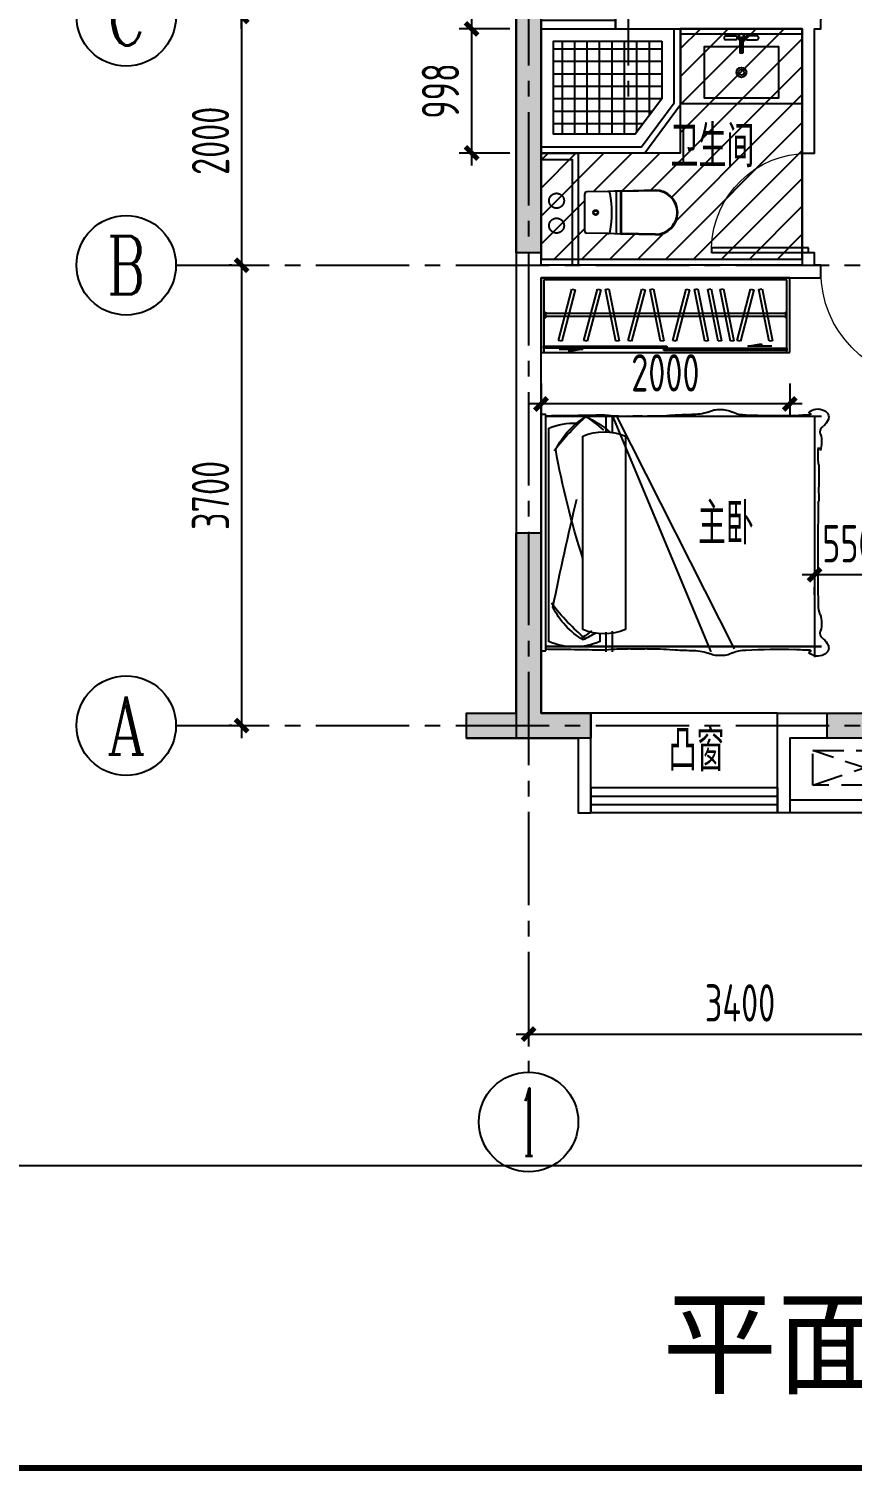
# Model space of a CAD drawing. Header units: millimetres. Extents: x -114775 to 99427, y -123028 to 12078.
# Drawn here: x 22456 to 29075, y -74442 to -62850 of the extents above; entities that cross this region are included whole.
import ezdxf
from ezdxf.enums import TextEntityAlignment as Align

# ---------------------------------------------------------------- set-up
doc = ezdxf.new("R2010")
doc.units = ezdxf.units.MM
doc.header["$LTSCALE"] = 1000
for name, pattern in [('CENTER', [50.8, 31.75, -6.35, 6.35, -6.35]), ('CENTER2', [1.125, 0.75, -0.125, 0.125, -0.125]), ('DASH', [0.35, 0.25, -0.1]), ('PS', [3200, 1500, -200, 1500])]:
    doc.linetypes.add(name, pattern=pattern)
doc.layers.get('0').update_dxf_attribs({"linetype": 'CONTINUOUS'})
doc.layers.get('Defpoints').update_dxf_attribs({"color": 6, "linetype": 'CONTINUOUS'})
for name, color, linetype in [('6#轴网(1-4)20181120$0$11 12 17 18 19 20 21 22-ZW$0$AXIS_轴号_A', 8, 'CONTINUOUS'), ('6#轴网(1-4)20181120$0$11 12 17 18 19 20 21 22-ZW$0$AXIS_轴文_A', 8, 'CONTINUOUS'), ('6#轴网(1-4)20181120$0$AXIS_TEXT', 8, 'CONTINUOUS'), ('A-Lvtry', 5, 'CONTINUOUS'), ('A-洞口', 105, 'CONTINUOUS'), ('A-烟气道', 105, 'CONTINUOUS'), ('A-看线', 105, 'CONTINUOUS'), ('A-空调室外机', 5, 'DASH'), ('A-降板区域', 251, 'CONTINUOUS'), ('AE-FLOR', 151, 'CONTINUOUS'), ('AXIS', 253, 'CENTER'), ('BORDER', 7, 'CONTINUOUS'), ('DIM', 3, 'CONTINUOUS'), ('P-Plumbing-fix(洁具)', 134, 'CONTINUOUS'), ('PS', 6, 'PS'), ('PUB_HATCH', 8, 'CONTINUOUS'), ('PUB_TEXT', 7, 'CONTINUOUS'), ('S-ANNO-REVS', 1, 'CONTINUOUS'), ('WALL', 2, 'CONTINUOUS'), ('WINDOW', 4, 'CONTINUOUS'), ('剪力墙', 6, 'CONTINUOUS'), ('栏杆', 142, 'CONTINUOUS')]:
    doc.layers.add(name, color=color, linetype=linetype)
doc.layers.add('A-area', color=23, linetype='CONTINUOUS', plot=False)
doc.layers.add('A-FUR', color=8, linetype='CONTINUOUS', plot=False)
doc.styles.add('6#轴网(1-4)20181120$0$11 12 17 18 19 20 21 22-ZW$0$_TCH_AXIS', font='COMPLEX', dxfattribs={"bigfont": 'GBCBIG'})
doc.styles.add('6#轴网(1-4)20181120$0$COMPLEX', font='COMPLEX')
doc.styles.get("Standard").update_dxf_attribs({"font": 'tssdeng.shx', "bigfont": 'tssdchn.shx'})
doc.styles.add('ZZ', font='tssdeng.shx', dxfattribs={"width": 0.7, "bigfont": 'tssdchn.shx'})
doc.styles.add('黑体', font='simhei.ttf')
doc.dimstyles.new('TSSD_100_100', dxfattribs={"dimtxt": 300, "dimasz": 100, "dimexe": 100, "dimexo": 250, "dimgap": 100, "dimtad": 1, "dimdec": 0, "dimzin": 0, "dimdsep": 46, "dimtxsty": 'ZZ', "dimblk": 'ARCHTICK', "dimcen": 0, "dimdle": 100, "dimclrd": 256, "dimclrt": 7, "dimadec": 0, "dimazin": 0, "dimtfac": 1, "dimtdec": 0, "dimtix": 1, "dimtmove": 2, "dimatfit": 3, "dimfxl": 0, "dimtolj": 1, "dimtzin": 0, "dimarcsym": 0})

# ---------------------------------------------------------------- blocks, each defined once
blk = doc.blocks.new('u5g')
at = {"color": 8, "linetype": 'DASH', "ltscale": 20}
for p, q in [((28966, -300), (28976, -300)), ((28966, -350), (28976, -350)), ((28976, -300), (28976, -350)), ((30641, -312.5), (28976, -312.5)), ((30641, -337.5), (28976, -337.5)), ((30651, -300), (30641, -300)), ((30641, -300), (30641, -350)), ((30651, -350), (30641, -350))]:
    blk.add_line(p, q, dxfattribs=at)
at = {"color": 8, "ltscale": 20}
for p, q in [((30380.9, -595), (30476, -576.1)), ((30546.1, -595), (30380.9, -595)), ((30476, -576.1), (30476, -595)), ((29071, -623), (29236.1, -623)), ((29236.1, -623), (29141.1, -641.9)), ((29141.1, -641.9), (29141.1, -623))]:
    blk.add_line(p, q, dxfattribs=at)
at = {"linetype": 'DASH', "ltscale": 20}
for points in [[(30671, 0), (28946, 0), (28946, -650), (30671, -650)], [(28966, -595), (29818.5, -595), (29818.5, -615), (28966, -615)], [(29798.5, -615), (30651, -615), (30651, -635), (29798.5, -635)]]:
    blk.add_lwpolyline(points, close=True, dxfattribs=at)
blk.add_lwpolyline([(30651, -650), (30651, -20), (28966, -20), (28966, -650)], dxfattribs=at)
at = {"color": 8, "linetype": 'DASH', "ltscale": 20}
for points in [[(29066.6, -547.7), (29160.1, -99.8), (29183.1, -104.6), (29089.6, -552.5)], [(29243.3, -547.7), (29336.9, -99.8), (29359.9, -104.6), (29266.3, -552.5)], [(29464.6, -554.1), (29393.8, -102.1), (29417, -98.4), (29487.8, -550.4)], [(29550.7, -547.7), (29644.2, -99.8), (29667.2, -104.6), (29573.7, -552.5)], [(29773.7, -554.1), (29702.9, -102.1), (29726.1, -98.4), (29796.9, -550.4)], [(29859.8, -547.7), (29953.3, -99.8), (29976.3, -104.6), (29882.8, -552.5)], [(30081.1, -554.1), (30010.3, -102.1), (30033.5, -98.4), (30104.3, -550.4)], [(30174.3, -554.1), (30103.5, -102.1), (30126.7, -98.4), (30197.5, -550.4)], [(30259.9, -554.1), (30189.1, -102.1), (30212.3, -98.4), (30283.1, -550.4)], [(30306, -547.7), (30399.5, -99.8), (30422.5, -104.6), (30329, -552.5)], [(30527.3, -554.1), (30456.5, -102.1), (30479.7, -98.4), (30550.5, -550.4)]]:
    blk.add_lwpolyline(points, close=True, dxfattribs=at)
blk = doc.blocks.new('床-次')
for p, q in [((-40, 738), (-2254, 738, 0)), ((-40, 738), (-2254, 738, 0)), ((-2200, 738, 0), (-2200, -1201, 0)), ((-608, 738), (-1552, -1132, 0)), ((-575, 738), (-1364, -1158, 0)), ((-571, 738), (-571, 606)), ((-520, 738), (-520, 615)), ((-40, -1150, 0), (-40, 750)), ((-40, 750), (0, 750)), ((0, 750), (0, -1150, 0)), ((-63, -1076, 0), (-63, 641)), ((-678, 577), (-678, -978, 0)), ((-336, -978, 0), (-336, 577)), ((-571, -991, 0), (-571, -1158, 0)), ((-520, -1000, 0), (-520, -1158, 0)), ((-473, -1011, 0), (-473, -1076, 0)), ((-40, -1112, 0), (-2254, -1112, 0)), ((-40, -1115, 0), (-2254, -1115, 0)), ((0, -1150, 0), (-40, -1150, 0)), ((0, -1150, 0), (0, -1150, 0))]:
    blk.add_line(p, q)
for centre, radius, start, end in [((-2251, 726, 0), 61.8, 114.6552, 197.0582), ((-2183, 764, 0), 138, 203.7061, 231.956), ((-2225, 689, 0), 106, 45.7841, 118.7213), ((-2151, 749, 0), 16, 93.3957, 183.4418), ((-2166, -467, 0), 1215, 83.9678, 90.0408), ((-1899, 5580, 0), 4841, 268.3597, 272.9952), ((-1636, 955), 209, 267.1562, 297.4576), ((-1447, 581), 210, 87.9632, 116.1276), ((-1431, 599), 192, 63.047, 92.6492), ((-1226, 1105), 355, 250.6064, 272.328), ((-1221, -1525), 2276, 85.9688, 89.7495), ((-909, 2045), 1309, 263.3302, 272.3581), ((-778, -774), 1513, 87.0776, 92.9224), ((-656, 1541), 806, 266.782, 275.5915), ((-481, 164), 584, 86.0367, 99.5331), ((-58, 47), 749, 113.8347, 131.4622), ((532, -530), 1549, 124.5749, 131.8881), ((-775, -20652), 21401, 88.4924, 89.1043), ((-1547, -637), 1811, 37.3131, 49.4206), ((-690, 186), 638, 26.4088, 59.0003), ((-160, -2198), 2940, 87.6616, 91.0116), ((-2298, 610, 0), 53.6, 340.2311, 55.8644), ((-2020, 531, 0), 236, 164.9987, 197.1808), ((-507, 162), 449, 67.6212, 112.3788), ((-268, 143), 539, 67.6212, 92.1024), ((-2203, 452, 0), 43.4, 129.0734, 167.946), ((-3162, 430, 0), 934, 354.9526, 3.4165), ((-6496, 1599, 0), 6477, 341.995, 349.9541), ((5543, 272, 0), 7776, 179.4426, 181.0757), ((-1420, 79, 0), 813, 176.6723, 181.7242), ((-31235, -432, 0), 29007, 359.3067, 0.9616), ((-24545, -5741, 0), 24944, 11.4301, 13.4742), ((-2529, -762, 0), 300, 341.3052, 356.0421), ((-1524, 333, 0), 1811, 309.9646, 322.6869), ((-667, -514, 0), 638, 300.9997, 333.5912), ((-2020, -928, 0), 236, 162.8192, 195.0013), ((-2298, -1007, 0), 53.6, 304.1356, 19.7689), ((-507, -563, 0), 449, 247.6212, 292.3788), ((-35, -375, 0), 749, 237.4638, 246.1653), ((555, 226, 0), 1549, 231.6372, 235.4251), ((-2251, -1123, 0), 61.8, 162.9418, 245.3448), ((-2183, -1161, 0), 138, 128.044, 156.2939), ((-2166, 70, 0), 1215, 269.9592, 276.0322), ((-2151, -1146, 0), 16, 176.5582, 266.6043), ((-1899, -5977, 0), 4841, 87.0048, 91.6403), ((-1636, -1352, 0), 209, 62.5424, 92.8438), ((-1226, -1502, 0), 355, 87.672, 109.3936), ((-1221, 1128, 0), 2276, 270.2505, 274.0312), ((-909, -2442, 0), 1309, 87.6419, 96.6698), ((-778, 377, 0), 1513, 267.0776, 272.9224), ((-656, -1938, 0), 806, 84.4085, 93.218), ((-481, -561, 0), 584, 260.4669, 273.9633), ((-268, -577, 0), 539, 247.6212, 292.3788), ((-775, 20255, 0), 21401, 270.8957, 271.5076), ((-160, 1801, 0), 2940, 268.9884, 272.3384), ((-2225, -1086, 0), 106, 241.2787, 314.2159), ((-1447, -978, 0), 210, 243.8724, 272.0368), ((-1431, -996, 0), 192, 267.3508, 296.953)]:
    blk.add_arc(centre, radius, start, end)
blk = doc.blocks.new('A$C2EEA3612')
at = {"linetype": 'Continuous'}
for p, q in [((-180, 570), (-173, 300)), ((-175, 570), (-168, 300)), ((175, 570), (168, 300)), ((180, 570), (173, 300)), ((-173, 300), (-171, 240)), ((-172, 255), (172, 255)), ((-171, 240), (-169, 187)), ((-163, 295), (163, 295)), ((-163, 290), (163, 290)), ((171, 240), (169, 187)), ((173, 300), (171, 240)), ((-169, 187), (-166, 19)), ((169, 187), (166, 19)), ((-146, 0), (146, 0))]:
    blk.add_line(p, q, dxfattribs=at)
for radius in [20, 15]:
    blk.add_circle((0, 90), radius, dxfattribs=at)
for centre, radius, start, end in [((0, 570), 180, 0, 180), ((0, 570), 175, 0, 180), ((-163, 300), 10, 181.7534, 270), ((-163, 300), 5, 181.7534, 270), ((163, 300), 5, 270, 358.2466), ((163, 300), 10, 270, 358.2466), ((-149, 187), 20, 99.8557, 181.7534), ((0, -673), 893, 80.1443, 99.8557), ((149, 187), 20, 358.2466, 80.1443), ((-146, 20), 20, 181.7534, 270), ((146, 20), 20, 270, 358.2466)]:
    blk.add_arc(centre, radius, start, end, dxfattribs=at)
blk = doc.blocks.new('g3wr')
at = {"color": 251}
blk.add_wipeout([(92376, 176270), (92376, 176416), (92376, 176562), (92382, 176575), (92396, 176582), (92459, 176583), (92576, 176581), (92666, 176589), (92736, 176588), (92946, 176596), (92946, 176591), (93057, 176558), (93057, 176558), (93126, 176416), (93076, 176298), (92946, 176236), (92831, 176244), (92676, 176243), (92576, 176251), (92396, 176250)], dxfattribs=at)
at = {"xscale": -1, "rotation": 270}
blk.add_blockref('A$C2EEA3612', (92376, 176416), dxfattribs=at)
blk = doc.blocks.new('A$C775F19E5')
at = {"layer": 'P-Plumbing-fix(洁具)', "color": 134}
for p, q in [((-1089, 600), (-1089, 0)), ((-1089, 600), (-111, 600)), ((-111, 0), (-111, 600)), ((-1089, 0), (-111, 0))]:
    blk.add_line(p, q, dxfattribs=at)
at = {"layer": 'P-Plumbing-fix(洁具)', "color": 251}
for p, q in [((-1089, 560), (-111, 560)), ((-723, 545, 16), (-648, 545, 16)), ((-648, 512, 16), (-723, 512, 16)), ((-613, 534, 16), (-613, 425, 16)), ((-613, 534, 16), (-588, 534, 16)), ((-610, 534, 16), (-610, 509, 16)), ((-610, 509, 16), (-610, 425, 16)), ((-600, 534, 16), (-600, 425, 16)), ((-600, 524, 16), (-600, 425, 16)), ((-590, 534, 16), (-590, 404, 16)), ((-588, 534, 16), (-588, 425, 16)), ((-477, 545, 16), (-552, 545, 16)), ((-552, 512, 16), (-477, 512, 16)), ((-588, 425, 16), (-613, 425, 16)), ((-613, 424, 16), (-613, 404, 16)), ((-588, 424, 16), (-613, 424, 16)), ((-588, 404, 16), (-613, 404, 16)), ((-612, 425, 16), (-612, 424, 16)), ((-610, 424, 16), (-610, 404, 16)), ((-600, 424, 16), (-600, 404, 16)), ((-600, 424, 16), (-600, 404, 16)), ((-590, 424, 16), (-590, 404, 16)), ((-589, 425, 16), (-589, 424, 16)), ((-588, 424, 16), (-588, 404, 16))]:
    blk.add_line(p, q, dxfattribs=at)
at = {"layer": 'P-Plumbing-fix(洁具)', "color": 134}
blk.add_lwpolyline([(-613, 455), (-900, 455), (-900, 45), (-300, 45), (-300, 455), (-588, 455)], dxfattribs=at)
at = {"layer": 'P-Plumbing-fix(洁具)', "color": 251}
for radius in [40, 40, 22.5]:
    blk.add_circle((-600, 250), radius, dxfattribs=at)
for centre, radius, start, end in [((-723, 528, 16), 16.2, 90, 270), ((-648, 528, 16), 16.2, 270, 90), ((-600, 533, 13), 26, 292.6199, 247.3801), ((-600, 533, 13), 24.5, 295.3194, 245.9254), ((-600, 533, 13), 23.7, 295.3194, 245.9254), ((-552, 528, 16), 16.2, 90, 270), ((-477, 528, 16), 16.2, 270, 90)]:
    blk.add_arc(centre, radius, start, end, dxfattribs=at)
blk = doc.blocks.new('6#轴网(1-4)20181120$0$_AXISO')
at = {"color": 8}
blk.add_circle((0, 0), 0.5, dxfattribs=at)
at = {"layer": '6#轴网(1-4)20181120$0$AXIS_TEXT', "color": 8, "style": '6#轴网(1-4)20181120$0$COMPLEX', "width": 1.041667}
blk.add_attdef('A', text='', height=0.56, dxfattribs=at).set_placement((-0.25, -0.28), (0.25, -0.28), align=Align.FIT)
blk = doc.blocks.new('_ArchTick')
at = {"color": 0, "linetype": 'ByBlock', "const_width": 0.4}
blk.add_lwpolyline([(-0.5, -0.5), (0.5, 0.5)], dxfattribs=at)
blk = doc.blocks.new('*D358')
at = {"layer": 'Defpoints', "color": 0}
for p in [(-2307, 8900), (-2135, 8900), (-2135, 5800)]:
    blk.add_point(p, dxfattribs=at)
at = {"layer": 'DIM', "lineweight": -2}
blk.add_line((-2307, 5700), (-2307, 9000), dxfattribs=at)
at = {"layer": 'DIM', "color": 0, "lineweight": -2}
for p, q in [((-2385, 8900), (-2407, 8900)), ((-2385, 5800), (-2407, 5800))]:
    blk.add_line(p, q, dxfattribs=at)
at = {"layer": 'DIM', "lineweight": -2, "xscale": 100, "yscale": 100, "zscale": 100}
for p, rotation in [((-2307, 8900), 90), ((-2307, 5800), 270)]:
    blk.add_blockref('_ArchTick', p, dxfattribs=dict(at, rotation=rotation))
at = {"layer": 'DIM', "color": 7, "insert": (-2557, 7350), "char_height": 300, "attachment_point": 5, "rotation": 90, "style": 'ZZ'}
blk.add_mtext('\\A1;3100', dxfattribs=at)
blk = doc.blocks.new('*D359')
at = {"layer": 'Defpoints', "color": 0}
for p in [(3400, -1600), (0, -1725), (3400, -2379)]:
    blk.add_point(p, dxfattribs=at)
at = {"layer": 'DIM', "color": 0, "lineweight": -2}
for p, q in [((3400, -1850), (3400, -2479)), ((0, -1975), (0, -2479))]:
    blk.add_line(p, q, dxfattribs=at)
at = {"layer": 'DIM', "lineweight": -2}
blk.add_line((-100, -2379), (3500, -2379), dxfattribs=at)
at = {"layer": 'DIM', "lineweight": -2, "xscale": 100, "yscale": 100, "zscale": 100, "rotation": 180}
blk.add_blockref('_ArchTick', (0, -2379), dxfattribs=at)
at = {"layer": 'DIM', "lineweight": -2, "xscale": 100, "yscale": 100, "zscale": 100}
blk.add_blockref('_ArchTick', (3400, -2379), dxfattribs=at)
at = {"layer": 'DIM', "color": 7, "insert": (1700, -2129), "char_height": 300, "attachment_point": 5, "style": 'ZZ'}
blk.add_mtext('\\A1;3400', dxfattribs=at)
blk = doc.blocks.new('*D361')
at = {"layer": 'Defpoints', "color": 0}
for p in [(-2135, 5800), (-2307, 3800), (-2135, 3800)]:
    blk.add_point(p, dxfattribs=at)
at = {"layer": 'DIM', "color": 0, "lineweight": -2}
for p, q in [((-2385, 5800), (-2407, 5800)), ((-2385, 3800), (-2407, 3800))]:
    blk.add_line(p, q, dxfattribs=at)
at = {"layer": 'DIM', "lineweight": -2}
blk.add_line((-2307, 5900), (-2307, 3700), dxfattribs=at)
at = {"layer": 'DIM', "lineweight": -2, "xscale": 100, "yscale": 100, "zscale": 100}
for p, rotation in [((-2307, 5800), 90), ((-2307, 3800), 270)]:
    blk.add_blockref('_ArchTick', p, dxfattribs=dict(at, rotation=rotation))
at = {"layer": 'DIM', "color": 7, "insert": (-2557, 4800), "char_height": 300, "attachment_point": 5, "rotation": 90, "style": 'ZZ'}
blk.add_mtext('\\A1;2000', dxfattribs=at)
blk = doc.blocks.new('*D362')
at = {"layer": 'Defpoints', "color": 0}
for p in [(-2135, 3800), (-2307, 100), (-2135, 100)]:
    blk.add_point(p, dxfattribs=at)
at = {"layer": 'DIM', "lineweight": -2}
blk.add_line((-2307, 3900), (-2307, 0), dxfattribs=at)
at = {"layer": 'DIM', "color": 0, "lineweight": -2}
for p, q in [((-2385, 3800), (-2407, 3800)), ((-2385, 100), (-2407, 100))]:
    blk.add_line(p, q, dxfattribs=at)
at = {"layer": 'DIM', "lineweight": -2, "xscale": 100, "yscale": 100, "zscale": 100}
for p, rotation in [((-2307, 3800), 90), ((-2307, 100), 270)]:
    blk.add_blockref('_ArchTick', p, dxfattribs=dict(at, rotation=rotation))
at = {"layer": 'DIM', "color": 7, "insert": (-2557, 1950), "char_height": 300, "attachment_point": 5, "rotation": 90, "style": 'ZZ'}
blk.add_mtext('\\A1;3700', dxfattribs=at)
blk = doc.blocks.new('B20190222130906')
at = {"layer": 'BORDER', "const_width": 50}
blk.add_lwpolyline([(2500, 500), (2500, 20500), (29200, 20500), (29200, 500)], close=True, dxfattribs=at)
blk = doc.blocks.new('*D341')
at = {"layer": 'Defpoints', "color": 0}
for p in [(26574, -62850), (26016, -63848), (26574, -63848)]:
    blk.add_point(p, dxfattribs=at)
at = {"layer": 'DIM', "lineweight": -2}
blk.add_line((26016, -62750), (26016, -63948), dxfattribs=at)
at = {"layer": 'DIM', "color": 0, "lineweight": -2}
for p, q in [((26324, -62850), (25916, -62850)), ((26324, -63848), (25916, -63848))]:
    blk.add_line(p, q, dxfattribs=at)
at = {"layer": 'DIM', "lineweight": -2, "xscale": 100, "yscale": 100, "zscale": 100}
for p, rotation in [((26016, -62850), 90), ((26016, -63848), 270)]:
    blk.add_blockref('_ArchTick', p, dxfattribs=dict(at, rotation=rotation))
at = {"layer": 'DIM', "color": 7, "insert": (25766, -63349), "char_height": 300, "attachment_point": 5, "rotation": 90, "style": 'ZZ'}
blk.add_mtext('\\A1;998', dxfattribs=at)
blk = doc.blocks.new('*D347')
at = {"layer": 'Defpoints', "color": 0}
for p in [(26574, -65450), (28574, -65450), (26574, -65865)]:
    blk.add_point(p, dxfattribs=at)
at = {"layer": 'DIM', "color": 0, "lineweight": -2}
for p, q in [((26574, -65700), (26574, -65965)), ((28574, -65700), (28574, -65965))]:
    blk.add_line(p, q, dxfattribs=at)
at = {"layer": 'DIM', "lineweight": -2}
blk.add_line((28674, -65865), (26474, -65865), dxfattribs=at)
at = {"layer": 'DIM', "lineweight": -2, "xscale": 100, "yscale": 100, "zscale": 100, "rotation": 180}
blk.add_blockref('_ArchTick', (26574, -65865), dxfattribs=at)
at = {"layer": 'DIM', "lineweight": -2, "xscale": 100, "yscale": 100, "zscale": 100}
blk.add_blockref('_ArchTick', (28574, -65865), dxfattribs=at)
at = {"layer": 'DIM', "color": 7, "insert": (27574, -65615), "char_height": 300, "attachment_point": 5, "style": 'ZZ'}
blk.add_mtext('\\A1;2000', dxfattribs=at)
blk = doc.blocks.new('$DorLib2D$00000131')
at = {"color": 0, "linetype": 'Continuous'}
for p, q in [((0.15, 0.125), (0.2319, 0.1973)), ((0.2319, 0.1973), (0.2319, 0.125)), ((-0.5, 0.125), (-0.5, 0)), ((0.0192, 0.125), (-0.5, 0.125)), ((0.0192, 0), (0.0192, 0.125)), ((0.35, 0.125), (0.15, 0.125)), ((-0.5, 0), (0.0192, 0)), ((-0.024, 0), (0.5, 0)), ((-0.024, -0.125), (-0.024, 0)), ((0.5, 0), (0.5, -0.125)), ((-0.35, -0.125), (-0.15, -0.125)), ((-0.2319, -0.1973), (-0.2319, -0.125)), ((-0.15, -0.125), (-0.2319, -0.1973)), ((0.5, -0.125), (-0.024, -0.125))]:
    blk.add_line(p, q, dxfattribs=at)
blk = doc.blocks.new('$TCHSYS$WIN2D')
for p, q in [((-0.5, 0.5), (0.5, 0.5)), ((-0.5, 0.5), (-0.5, -0.5)), ((0.5, 0.5), (0.5, -0.5)), ((0.5, 0.1667), (-0.5, 0.1667)), ((0.5, -0.1667), (-0.5, -0.1667)), ((-0.5, -0.5), (0.5, -0.5))]:
    blk.add_line(p, q)
blk = doc.blocks.new('$DorLib2D$00000001')
for p, q in [((0.45, 0.975), (0.5, 0.975)), ((0.45, 0), (0.45, 0.975)), ((0.5, 0), (0.5, 0.975)), ((0.5, 0), (0.45, 0))]:
    blk.add_line(p, q)
at = {"lineweight": 13}
blk.add_arc((0.475, 0), 0.975, 91.4693, 180, dxfattribs=at)
blk = doc.blocks.new('ktswaj')
at = {"linetype": 'DASH'}
blk.add_lwpolyline([(15990, 179083), (15990, 178253), (16268, 178253), (16268, 179083)], close=True, dxfattribs=at)
for points in [[(15990, 179083), (16268, 178253)], [(15990, 178253), (16268, 179083)]]:
    blk.add_lwpolyline(points, dxfattribs=at)
blk = doc.blocks.new('A3ktsjw')
at = {"layer": '栏杆'}
for points in [[(-26114, 169535), (-26114, 170135), (-24864, 170135), (-24864, 169535)], [(-26014, 169535), (-26014, 170035), (-24964, 170035), (-24964, 169535)]]:
    blk.add_lwpolyline(points, dxfattribs=at)
at = {"layer": 'A-空调室外机', "extrusion": (0, 0, -1), "zscale": -1, "rotation": 90}
blk.add_blockref('ktswaj', (204157, 153656), dxfattribs=at)
blk = doc.blocks.new('B20190310213323')
at = {"layer": 'PUB_HATCH'}
for points in [[(800, 9200), (1400, 9200), (1400, 8800), (800, 8800)], [(4000, 5900), (3600, 5900), (3600, 8800), (4150, 8800), (4150, 9000), (3400, 9000), (3400, 5700), (3600, 5700), (4000, 5700)], [(6800, 9000), (7000, 9000), (7000, 7000), (6800, 7000), (6800, 8800)], [(0, 5900), (200, 5900), (200, 3900), (0, 3900), (0, 5700)], [(-400, 0), (-400, 200), (0, 200), (0, 1650), (200, 1650), (200, 200), (600, 200), (600, 0)], [(3400, 200), (3400, 1650), (3600, 1650), (3600, 0), (2500, 0), (2500, 200)], [(6600, 0), (6600, 200), (6800, 200), (6800, 1650), (7000, 1650), (7000, 200), (7200, 200), (7200, 0)]]:
    blk.add_hatch(color=256, dxfattribs=at).paths.add_polyline_path(points)
at = {"layer": 'A-洞口'}
blk.add_lwpolyline([(3200, 0), (3200, -500), (3400, -500), (3400, 0)], close=True, dxfattribs=at)
blk.add_lwpolyline([(3400, 0), (3257, -66), (3200, -500)], dxfattribs=at)
at = {"layer": 'A-烟气道'}
for points in [[(3600, 8800), (3980, 8800), (3980, 8320), (3600, 8320)], [(3615, 8785), (3965, 8785), (3965, 8335), (3615, 8335)]]:
    blk.add_lwpolyline(points, close=True, dxfattribs=at)
blk.add_lwpolyline([(3615, 8335), (3698, 8708), (3965, 8785)], dxfattribs=at)
at = {"layer": 'A-看线'}
blk.add_lwpolyline([(2100, 200), (600, 200)], dxfattribs=at)
at = {"layer": 'AE-FLOR'}
for points in [[(3400, -600), (3400, -1300)], [(3500, -1300), (3500, -600)], [(6500, -1400), (4200, -1400)], [(6500, -1600), (4200, -1600)]]:
    blk.add_lwpolyline(points, dxfattribs=at)
at = {"layer": 'WALL'}
for points in [[(1000, 5800), (1000, 8800), (1500, 8800), (1500, 9000), (800, 9000), (800, 5900), (800, 5700), (900, 5700), (2300, 5700), (2300, 4700), (2400, 4700), (2400, 5700), (2450, 5700), (2450, 5800), (2400, 5800)], [(5700, 8800), (5700, 9000), (5050, 9000), (5050, 9000), (5050, 8800)], [(7000, 100), (7000, 9000), (6700, 9000), (6700, 8800), (6800, 8800), (6800, 200), (6100, 200), (6100, 0), (6800, 0), (6800, -1400), (6500, -1400), (6500, -1600), (7000, -1600)], [(5300, 8800), (5400, 8800), (5400, 8200), (5300, 8200)], [(4265, 6600), (3600, 6600), (3600, 6700), (4265, 6700)], [(4000, 0), (3500, 0), (3500, -600), (3400, -600), (3400, 0), (2200, 0), (2200, -600), (2100, -600), (2100, -400), (2100, 200), (3400, 200), (3400, 3700), (3350, 3700), (3350, 3800), (3600, 3800), (3600, 200), (4000, 200)], [(3500, -1400), (3500, -1300), (3400, -1300), (3400, -1600), (4200, -1600), (4200, -1400)]]:
    blk.add_lwpolyline(points, close=True, dxfattribs=at)
for points in [[(3600, 5800), (3600, 8800), (4150, 8800), (4150, 9000), (3500, 9000), (3000, 9000), (3000, 8800), (3400, 8800), (3400, 5800), (3350, 5800), (3350, 5700), (3500, 5700)], [(3980, 8320), (4280, 8320), (4280, 8800)], [(3980, 8370), (4230, 8370), (4230, 8800)], [(600, -400), (600, 200), (200, 200), (200, 3700), (2400, 3700), (2450, 3700), (2450, 3800), (2400, 3800), (2400, 3900), (2300, 3900), (2300, 3800), (200, 3800), (200, 5700), (200, 5900), (200, 6500), (0, 6500), (0, 5800), (0, 3800), (0, 0), (500, 0), (500, -600), (600, -600), (600, -400)], [(200, 4700), (500, 4700), (500, 3800)], [(200, 4650), (450, 4650), (450, 3800)]]:
    blk.add_lwpolyline(points, dxfattribs=at)
at = {"layer": 'WALL', "elevation": 0}
blk.add_lwpolyline([(4000, 5900), (4265, 5900), (4265, 5700), (4000, 5700)], close=True, dxfattribs=at)
at = {"layer": 'WINDOW'}
for p, q in [((6700, 9000, 0), (5700, 9000, 0)), ((2300, 4700), (2300, 3900)), ((6100, 0), (4000, 0))]:
    blk.add_line(p, q, dxfattribs=at)
at = {"layer": '剪力墙', "elevation": 0}
for points in [[(800, 9200), (1400, 9200), (1400, 8800), (800, 8800)], [(4000, 5900), (3600, 5900), (3600, 8800), (4150, 8800), (4150, 9000), (3400, 9000), (3400, 5700), (3600, 5700), (4000, 5700)], [(6800, 9000), (7000, 9000), (7000, 7000), (6800, 7000), (6800, 8800)], [(0, 5900), (200, 5900), (200, 3900), (0, 3900), (0, 5700)], [(3400, 200), (3400, 1650), (3600, 1650), (3600, 0), (2500, 0), (2500, 200)]]:
    blk.add_lwpolyline(points, close=True, dxfattribs=at)
for points in [[(1000, 8800), (1000, 8800)], [(6800, 8800), (6800, 8800)], [(0, 5700), (0, 5700)], [(-400, 0), (-400, 200), (0, 200), (0, 1650), (200, 1650), (200, 200), (600, 200), (600, 0), (-400, 0), (200, 0)], [(6600, 0), (6600, 200), (6800, 200), (6800, 1650), (7000, 1650), (7000, 200), (7200, 200), (7200, 0), (6600, 0), (7000, 0)], [(3600, 200), (3600, 200)]]:
    blk.add_lwpolyline(points, dxfattribs=at)
at = {"layer": '栏杆'}
for points in [[(3400, -500), (2200, -500)], [(3400, -600), (2200, -600)]]:
    blk.add_lwpolyline(points, dxfattribs=at)
at = {"layer": 'A-area'}
blk.add_blockref('A3ktsjw', (29014, -160535), dxfattribs=at)
at = {"layer": 'A-空调室外机', "extrusion": (0, 0, -1), "zscale": -1, "rotation": 90}
blk.add_blockref('ktswaj', (175868, -16368), dxfattribs=at)
at = {"layer": 'WINDOW'}
for name, p, xscale, yscale, zscale, rotation in [('$TCHSYS$WIN2D', (2250, 8900), 1500, 200, 1500, 180), ('$TCHSYS$WIN2D', (4600, 8900), 900, 200, 900, 180), ('$DorLib2D$00000001', (6200, 8900), -1000, 1000, -1000, 180), ('$TCHSYS$WIN2D', (500, 5800), -600, 200, -600, 180), ('$DorLib2D$00000001', (2350, 4300), -800, 800, 800, 90), ('$DorLib2D$00000001', (2900, 3750), -900, 900, -900, 180)]:
    blk.add_blockref(name, p, dxfattribs=dict(at, xscale=xscale, yscale=yscale, zscale=zscale, rotation=rotation))
for name, p, xscale, yscale, zscale in [('$DorLib2D$00000001', (2900, 5750), 900, 900, -900), ('$DorLib2D$00000131', (5050, 100), -2100, 200, 2100), ('$TCHSYS$WIN2D', (1350, -500), -1500, 200, 1500)]:
    blk.add_blockref(name, p, dxfattribs=dict(at, xscale=xscale, yscale=yscale, zscale=zscale))
blk = doc.blocks.new('*D393')
at = {"layer": 'Defpoints', "color": 0}
for p in [(28774, -67150), (29324, -67150), (28774, -67238)]:
    blk.add_point(p, dxfattribs=at)
at = {"layer": 'DIM', "lineweight": -2}
for p, q in [((28774, -67238), (28674, -67238)), ((29324, -67238), (28774, -67238)), ((29324, -67238), (29424, -67238))]:
    blk.add_line(p, q, dxfattribs=at)
at = {"layer": 'DIM', "color": 0, "lineweight": -2}
for p, q in [((28774, -67400), (28774, -67338)), ((29324, -67400), (29324, -67338))]:
    blk.add_line(p, q, dxfattribs=at)
at = {"layer": 'DIM', "lineweight": -2, "xscale": 100, "yscale": 100, "zscale": 100}
blk.add_blockref('_ArchTick', (28774, -67238), dxfattribs=at)
at = {"layer": 'DIM', "lineweight": -2, "xscale": 100, "yscale": 100, "zscale": 100, "rotation": 180}
blk.add_blockref('_ArchTick', (29324, -67238), dxfattribs=at)
at = {"layer": 'DIM', "color": 7, "insert": (29049, -66988), "char_height": 300, "attachment_point": 5, "style": 'ZZ'}
blk.add_mtext('\\A1;550', dxfattribs=at)
blk = doc.blocks.new('B20190222125856')
at = {"layer": 'AXIS', "linetype": 'CENTER2'}
for p, q in [((0, 11781), (0, -2685.7)), ((800, 11781), (800, 5144.8)), ((-2834.7, 3800), (8251.2, 3800)), ((-2834.7, 100), (8251.2, 100))]:
    blk.add_line(p, q, dxfattribs=at)
at = {"layer": '6#轴网(1-4)20181120$0$11 12 17 18 19 20 21 22-ZW$0$AXIS_轴号_A', "color": 6}
ref = blk.add_blockref('6#轴网(1-4)20181120$0$_AXISO', (-3234.7, 5800), dxfattribs=dict(at, xscale=800, yscale=800, zscale=800))
ref.add_attrib('A', 'C', dxfattribs={"layer": '6#轴网(1-4)20181120$0$11 12 17 18 19 20 21 22-ZW$0$AXIS_轴文_A', "height": 465.9, "style": '6#轴网(1-4)20181120$0$11 12 17 18 19 20 21 22-ZW$0$_TCH_AXIS', "width": 0.933333}).set_placement((-3390, 5567), (-3079.3, 5567), align=Align.FIT)
ref = blk.add_blockref('6#轴网(1-4)20181120$0$_AXISO', (-3234.7, 3800), dxfattribs=dict(at, xscale=800, yscale=800, zscale=800))
ref.add_attrib('A', 'B', dxfattribs={"layer": '6#轴网(1-4)20181120$0$11 12 17 18 19 20 21 22-ZW$0$AXIS_轴文_A', "height": 465.9, "style": '6#轴网(1-4)20181120$0$11 12 17 18 19 20 21 22-ZW$0$_TCH_AXIS', "width": 0.823529}).set_placement((-3390, 3567), (-3079.3, 3567), align=Align.FIT)
ref = blk.add_blockref('6#轴网(1-4)20181120$0$_AXISO', (-3234.7, 100), dxfattribs=dict(at, xscale=800, yscale=800, zscale=800))
ref.add_attrib('A', 'A', dxfattribs={"layer": '6#轴网(1-4)20181120$0$11 12 17 18 19 20 21 22-ZW$0$AXIS_轴文_A', "height": 465.9, "style": '6#轴网(1-4)20181120$0$11 12 17 18 19 20 21 22-ZW$0$_TCH_AXIS', "width": 0.777778}).set_placement((-3390, -133), (-3079.3, -133), align=Align.FIT)
at = {"layer": '6#轴网(1-4)20181120$0$11 12 17 18 19 20 21 22-ZW$0$AXIS_轴号_A'}
ref = blk.add_blockref('6#轴网(1-4)20181120$0$_AXISO', (0, -3085.7), dxfattribs=dict(at, xscale=800, yscale=800, zscale=800))
ref.add_attrib('A', '1', dxfattribs={"layer": '6#轴网(1-4)20181120$0$11 12 17 18 19 20 21 22-ZW$0$AXIS_轴文_A', "height": 544.8, "style": '6#轴网(1-4)20181120$0$11 12 17 18 19 20 21 22-ZW$0$_TCH_AXIS', "width": 0.555556}).set_placement((-64.9, -3358.1), (64.9, -3358.1), align=Align.FIT)
at = {"layer": 'DIM'}
for base, p1, p2, picture, middle in [((-2307.2, 8900), (-2134.7, 5800), (-2134.7, 8900), '*D358', (-2557.2, 7350)), ((-2307.2, 3800), (-2134.7, 5800), (-2134.7, 3800), '*D361', (-2557.2, 4800)), ((-2307.2, 100), (-2134.7, 3800), (-2134.7, 100), '*D362', (-2557.2, 1950))]:
    dim = blk.add_linear_dim(base=base, p1=p1, p2=p2, angle=90, dimstyle='TSSD_100_100', dxfattribs=at)
    dim.commit()
    dim.dimension.update_dxf_attribs({"geometry": picture, "text_midpoint": middle})
dim = blk.add_linear_dim(base=(3400, -2379.1), p1=(0, -1724.9), p2=(3400, -1600), dimstyle='TSSD_100_100', dxfattribs=at)
dim.commit()
dim.dimension.update_dxf_attribs({"geometry": '*D359', "text_midpoint": (1700, -2129.1)})

msp = doc.modelspace()

# ---------------------------------------------------------------- hatches: boundary and pattern name
at = {"layer": 'A-降板区域'}
h = msp.add_hatch(dxfattribs=at)
h.set_pattern_fill('ANSI31', color=256, scale=100)
h.set_pattern_definition([(45, (56987.68, -206138.27), (-112.2532, 112.2532), [])])
h.paths.add_polyline_path([(28674, -62849.9), (27694, -62849.9), (27694, -63849.9), (26574, -63849.9), (26574, -64699.9), (28674, -64699.9)])
at = {"layer": 'PUB_TEXT'}
h = msp.add_hatch(dxfattribs=at)
h.set_pattern_fill('_USER', color=250, scale=100, double=1, pattern_type=0)
h.set_pattern_definition([(0, (27545.41, -63411.09), (0, 100), []), (90, (27545.41, -63411.09), (-100, 6e-15), [])])
h.paths.add_polyline_path([(27545.4, -62949.9), (27545.4, -63411.1), (27330.8, -63697.7), (26674, -63697.7), (26674, -62949.9)])

# ---------------------------------------------------------------- linework, layer by layer
at = {"layer": 'A-Lvtry', "ltscale": 3}
for points in [[(26574, -63847.7), (27409.5, -63847.7), (27695.4, -63457.9), (27695.4, -62849.9)], [(26574, -63797.7), (27380.8, -63797.7), (27645.4, -63444.4), (27645.4, -62849.9)]]:
    msp.add_lwpolyline(points, dxfattribs=at)
at = {"layer": 'A-降板区域'}
msp.add_lwpolyline([(28674, -62849.9), (27694, -62849.9), (27694, -63849.9), (26574, -63849.9), (26574, -64699.9), (28674, -64699.9)], close=True, dxfattribs=at)
at = {"layer": 'PS', "ltscale": 0.5}
for centre in [(26699, -64231.5), (26699, -64431.5)]:
    msp.add_circle(centre, 60, dxfattribs=at)
at = {"layer": 'PUB_TEXT', "color": 250}
msp.add_lwpolyline([(27545.4, -62949.9), (27545.4, -63411.1), (27330.8, -63697.7), (26674, -63697.7), (26674, -62949.9)], close=True, dxfattribs=at)
at = {"layer": 'S-ANNO-REVS'}
msp.add_xline((50314.1, -71984.8), (1, 0), dxfattribs=at)

# ---------------------------------------------------------------- block references
at = {"layer": 'A-FUR', "xscale": 1.159400000236928, "yscale": 0.9231000000145286}
msp.add_blockref('u5g', (-6986, -64849.9), dxfattribs=at)
at = {"layer": 'A-FUR', "extrusion": (-1.25171e-07, 4.56361e-07, -1), "zscale": -1.000000000000007}
msp.add_blockref('床-次', (-26574, -66699.9, -0.1), dxfattribs=at)
at = {"layer": 'P-Plumbing-fix(洁具)'}
msp.add_blockref('A$C775F19E5', (28784.7, -63449.9), dxfattribs=at)

# ---------------------------------------------------------------- texts
at = {"layer": 'PUB_TEXT', "width": 0.7}
for s, p in [('卫生间', (27615.4, -63964.1)), ('主卧', (27835.6, -66995.4)), ('凸窗', (27600.1, -68817.4))]:
    msp.add_text(s, height=337.59, dxfattribs=at).set_placement(p)
at = {"layer": 'PUB_TEXT', "style": '黑体'}
msp.add_text('平面布置图', height=675.18, dxfattribs=at).set_placement((27550.8, -73749.9))

# ---------------------------------------------------------------- dimensions: what is measured, and where the dimension line sits
at = {"layer": 'DIM'}
dim = msp.add_linear_dim(base=(26016.5, -63847.7), p1=(26574, -62849.9), p2=(26574, -63847.7), angle=90, dimstyle='TSSD_100_100', dxfattribs=at)
dim.commit()
dim.dimension.update_dxf_attribs({"geometry": '*D341', "text_midpoint": (25766.5, -63348.8)})
for base, p1, p2, picture, middle in [((26574, -65864.9), (28573.9, -65449.9), (26574, -65449.9), '*D347', (27573.9, -65614.9)), ((28773.6, -67237.7), (29324, -67149.9), (28773.6, -67149.9), '*D393', (29048.8, -66987.7))]:
    dim = msp.add_linear_dim(base=base, p1=p1, p2=p2, dimstyle='TSSD_100_100', dxfattribs=at)
    dim.commit()
    dim.dimension.update_dxf_attribs({"geometry": picture, "text_midpoint": middle})

# ---------------------------------------------------------------- next in the draw order: block references
at = {"layer": 'A-Lvtry', "ltscale": 3, "extrusion": (0, 0, -1), "zscale": -1, "rotation": 180}
msp.add_blockref('g3wr', (65452.5, 112089.6), dxfattribs=at)

# ---------------------------------------------------------------- next in the draw order: block references
at = {"layer": 'DIM'}
for name, p in [('B20190222130906', (13428.1, -74917.2)), ('B20190222125856', (26474, -68549.9))]:
    msp.add_blockref(name, p, dxfattribs=at)
at = {"layer": 'WALL'}
msp.add_blockref('B20190310213323', (26374, -68549.9), dxfattribs=at)

doc.saveas('drawing.dxf')
